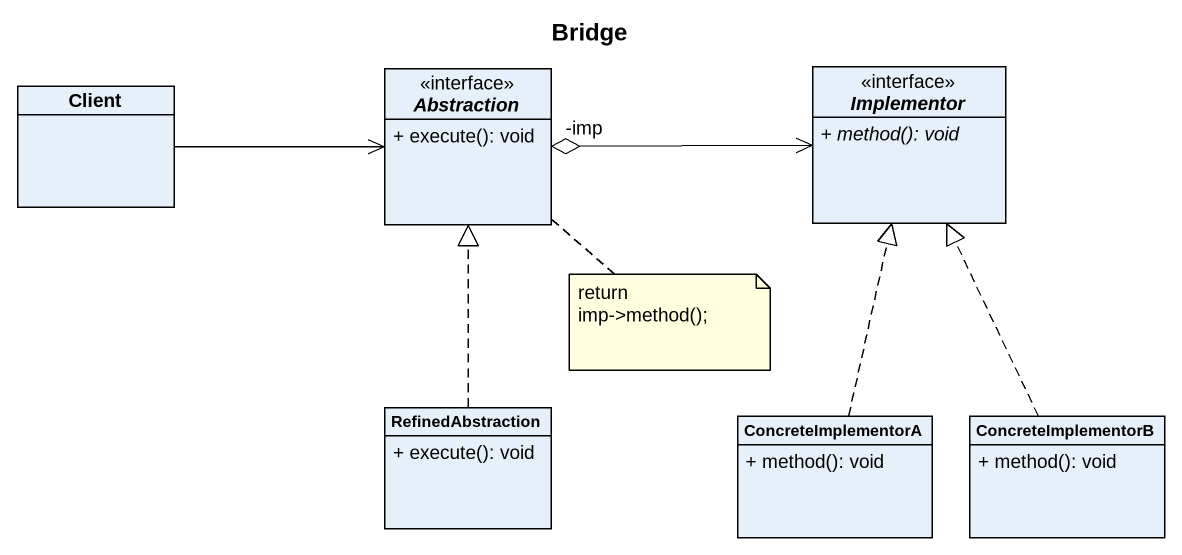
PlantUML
@startuml
title Bridge
hide circle
hide empty members
skinparam classAttributeIconSize 0
class Client
interface Abstraction <<interface>> {
  + execute(): void
}
interface Implementor <<interface>> {
  {abstract} + method(): void
}
class RefinedAbstraction {
  + execute(): void
}
class ConcreteImplementorA {
  + method(): void
}
class ConcreteImplementorB {
  + method(): void
}
Client -right-> Abstraction
Implementor <-left-o "-imp" Abstraction
RefinedAbstraction .up.|> Abstraction
ConcreteImplementorA .up.|> Implementor
ConcreteImplementorB .up.|> Implementor
note bottom of Abstraction : return imp->method();
@enduml
